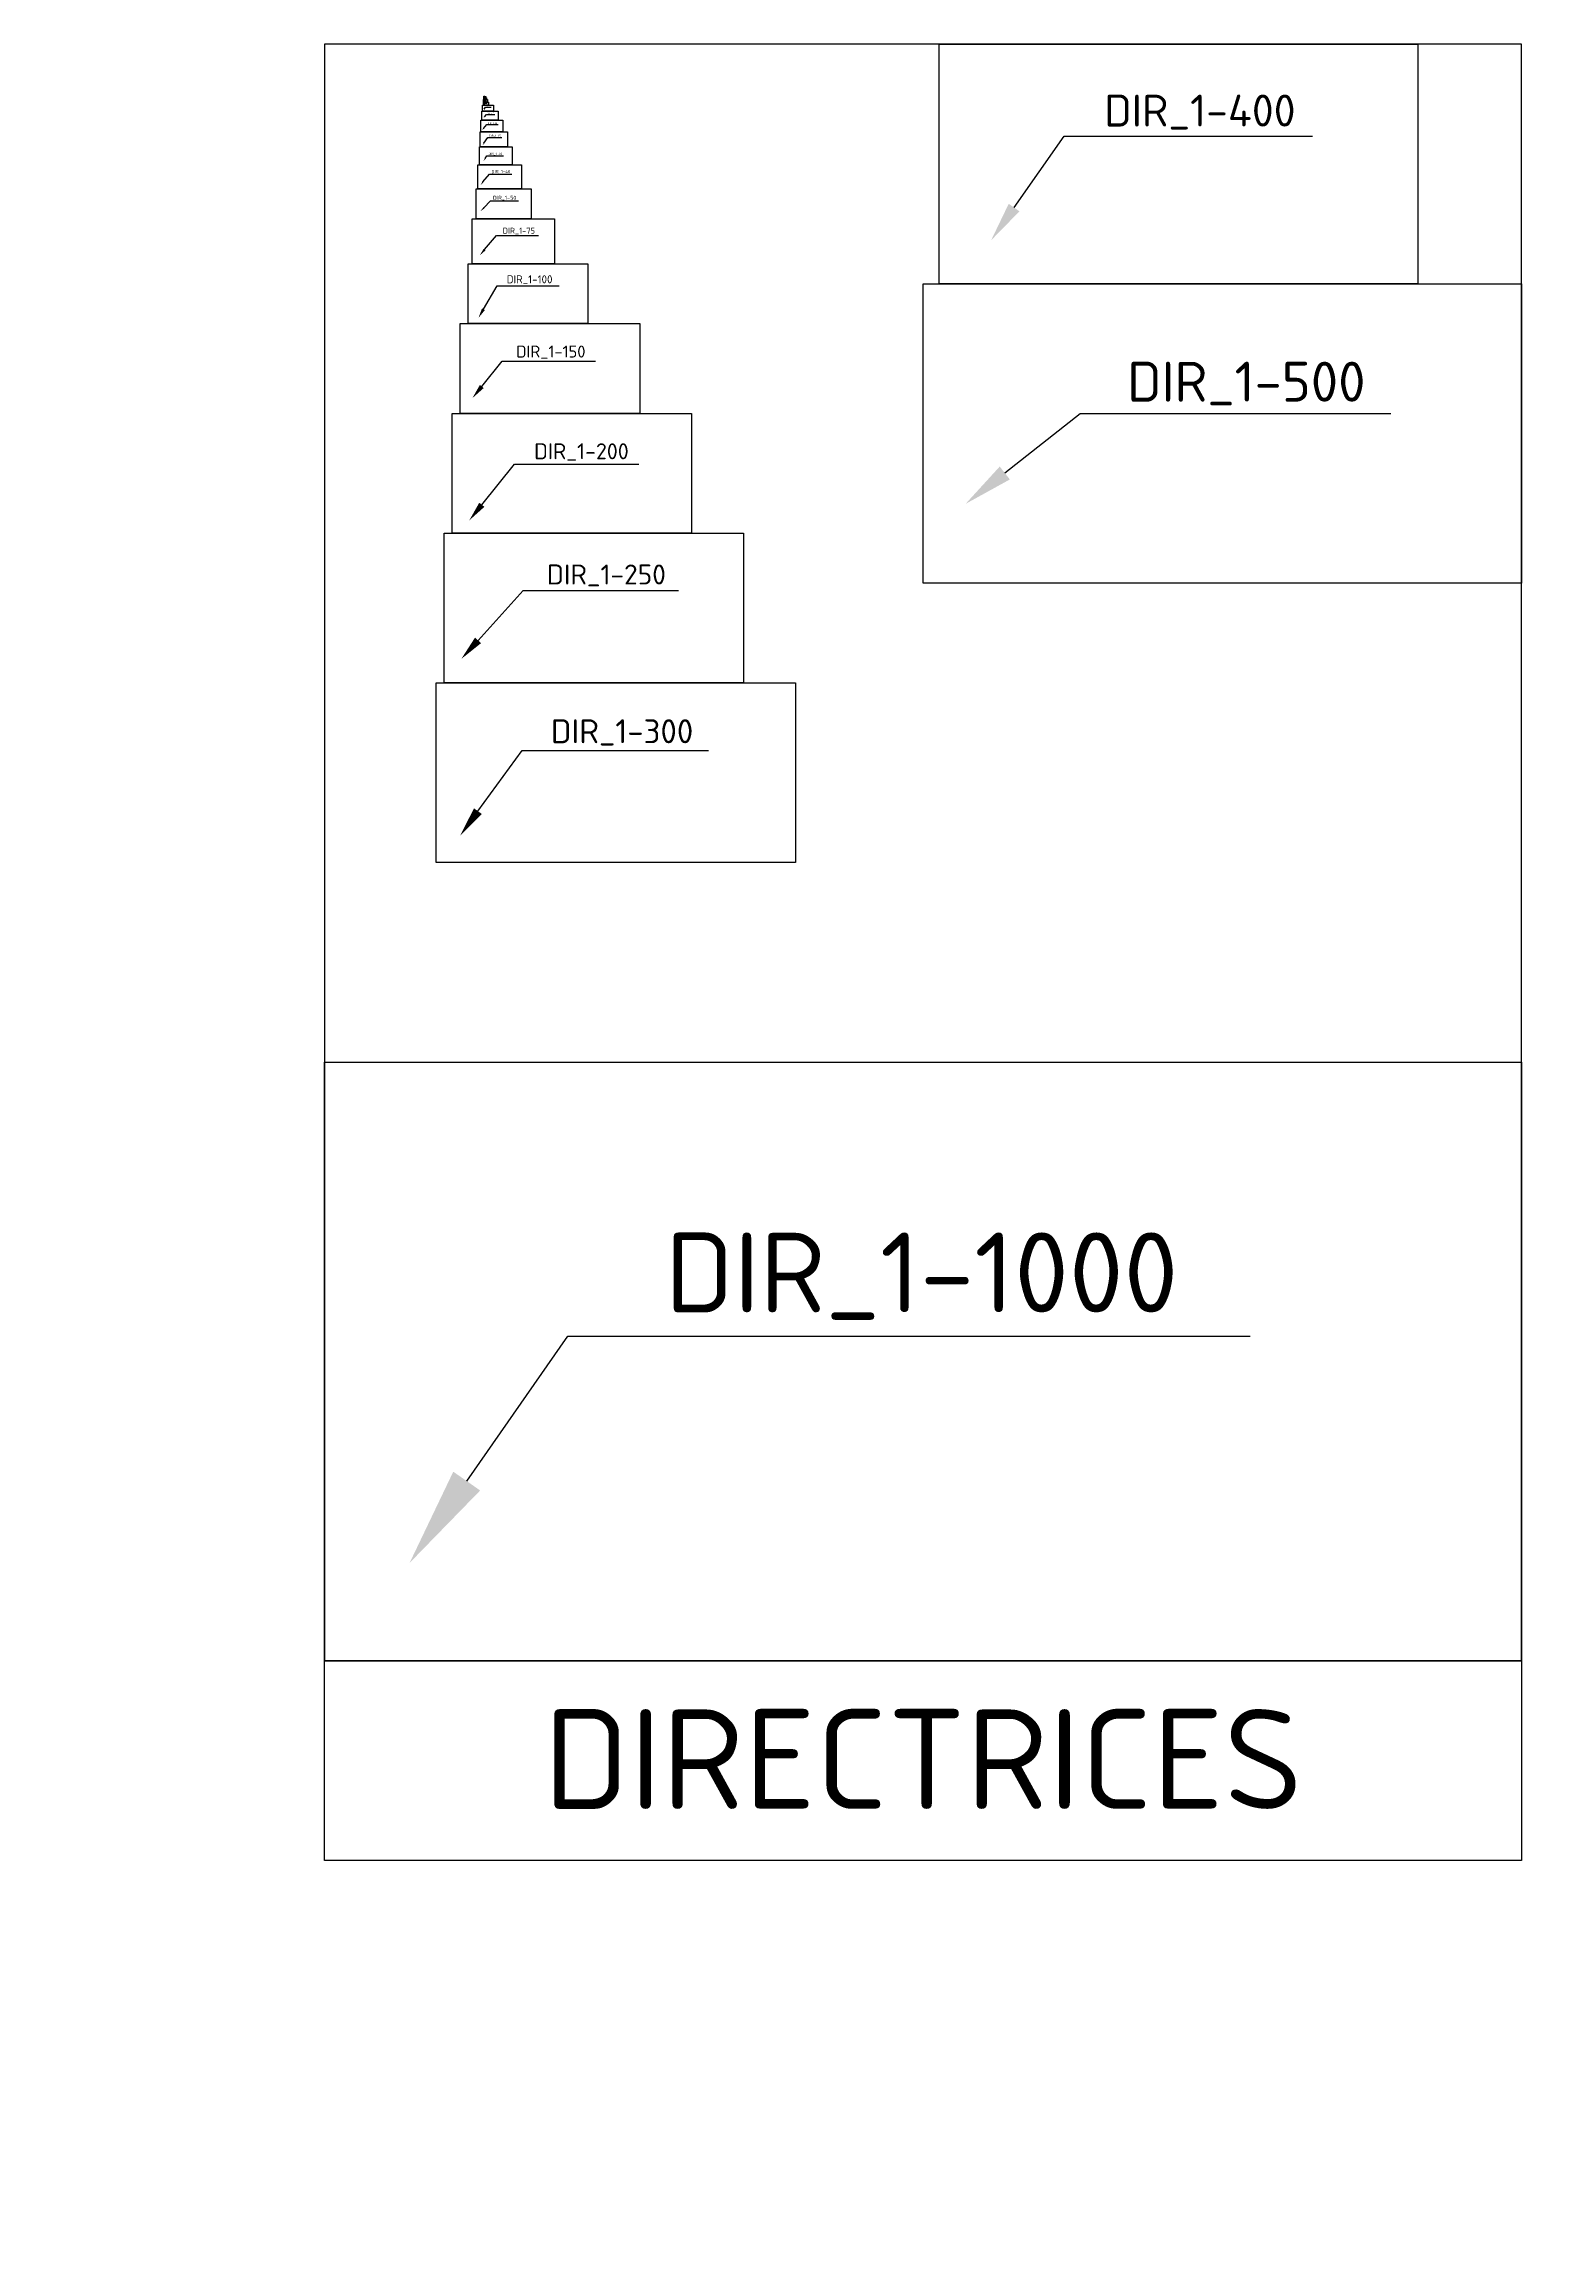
# Model space of a CAD drawing. Header units: millimetres. Extents: x 9508 to 4213564, y -7782 to 156074.
# Drawn here: x 82753 to 120513, y -1552 to 53751 of the extents above; entities that cross this region are included whole.
import ezdxf
from ezdxf import colors
from ezdxf.entities.mleader import LeaderData, LeaderLine
from ezdxf.math import Vec2, Vec3

# ---------------------------------------------------------------- set-up
doc = ezdxf.new("R2010")
doc.units = ezdxf.units.MM
for name, color, linetype in [('CAJETIN', 7, 'Continuous'), ('ROTULACION', 2, 'Continuous'), ('TEXTO', 30, 'Continuous')]:
    doc.layers.add(name, color=color, linetype=linetype)
doc.styles.add('TEX_1-1000', font='isocpeur.ttf', dxfattribs={"height": 2000})
doc.styles.add('TEXTO_COTAS', font='isocpeur.ttf')

msp = doc.modelspace()

# ---------------------------------------------------------------- linework, layer by layer
at = {"layer": 'CAJETIN'}
for points in [[(89780.1, 13251.3), (119780.1, 13251.3), (119780.1, 53751.3), (89780.1, 53751.3)], [(89780.1, 13251.3), (119780.1, 13251.3), (119780.1, 8251.3), (89780.1, 8251.3), (89780.1, 13251.3)]]:
    msp.add_lwpolyline(points, close=True, dxfattribs=at)
at = {"layer": 'Defpoints'}
for points in [[(105180.1, 53751.3), (117180.1, 53751.3), (117180.1, 47751.3), (105180.1, 47751.3)], [(93720.1, 52076.3), (94132.6, 52076.3), (94132.6, 51851.3), (93720.1, 51851.3)], [(93740.1, 52226.3), (94015.1, 52226.3), (94015.1, 52076.3), (93740.1, 52076.3)], [(93760.1, 52301.3), (93885.1, 52301.3), (93885.1, 52226.3), (93760.1, 52226.3)], [(93764.1, 52361.3), (93864.1, 52361.3), (93864.1, 52301.3), (93764.1, 52301.3)], [(93768.1, 52406.3), (93843.1, 52406.3), (93843.1, 52361.3), (93768.1, 52361.3)], [(93772.1, 52436.3), (93822.1, 52436.3), (93822.1, 52406.3), (93772.1, 52406.3)], [(93776.1, 52451.3), (93801.1, 52451.3), (93801.1, 52436.3), (93776.1, 52436.3)], [(93680.1, 51551.3), (94367.6, 51551.3), (94367.6, 51176.3), (93680.1, 51176.3)], [(93700.1, 51851.3), (94250.1, 51851.3), (94250.1, 51551.3), (93700.1, 51551.3)], [(93660.1, 51176.3), (94485.1, 51176.3), (94485.1, 50726.3), (93660.1, 50726.3)], [(93620.1, 50726.3), (94720.1, 50726.3), (94720.1, 50126.3), (93620.1, 50126.3)], [(93580.1, 50126.3), (94955.1, 50126.3), (94955.1, 49376.3), (93580.1, 49376.3)], [(93480.1, 49376.3), (95542.6, 49376.3), (95542.6, 48251.3), (93480.1, 48251.3)], [(93380.1, 48251.3), (96380.1, 48251.3), (96380.1, 46751.3), (93380.1, 46751.3)], [(104780.1, 47751.3), (119780.1, 47751.3), (119780.1, 40251.3), (104780.1, 40251.3)], [(93180.1, 46751.3), (97680.1, 46751.3), (97680.1, 44501.3), (93180.1, 44501.3)], [(92980.1, 44501.3), (98980.1, 44501.3), (98980.1, 41501.3), (92980.1, 41501.3)], [(92780.1, 41501.3), (100280.1, 41501.3), (100280.1, 37751.3), (92780.1, 37751.3)], [(92580.1, 37751.3), (101580.1, 37751.3), (101580.1, 33251.3), (92580.1, 33251.3)], [(89780.1, 28251.3), (119780.1, 28251.3), (119780.1, 13251.3), (89780.1, 13251.3)]]:
    msp.add_lwpolyline(points, close=True, dxfattribs=at)

# ---------------------------------------------------------------- texts
at = {"layer": 'TEXTO', "insert": (104780.1, 10794.8), "char_height": 2500, "width": 26701.248, "attachment_point": 5, "style": 'TEX_1-1000'}
msp.add_mtext('DIRECTRICES', dxfattribs=at)

# ---------------------------------------------------------------- leaders
at = {"layer": 'ROTULACION'}
ml = msp.add_multileader_mtext('Standard', dxfattribs=at)
ml.set_content('DIR_1-15', color=7, style='TEXTO_COTAS')
ml.set_leader_properties(color=256)
ml.build(insert=Vec2(0, 0))
ml.multileader.update_dxf_attribs({"text_left_attachment_type": 6, "text_right_attachment_type": 6, "dogleg_length": 1.25, "arrow_head_size": 37.5, "scale": 15})
ctx = ml.context
ctx.base_point, ctx.scale, ctx.char_height, ctx.arrow_head_size, ctx.landing_gap_size, ctx.plane_origin = Vec3(93853.8, 51992.1), 15, 30, 37.5, 18.8, Vec3(93692.7, 51855.4)
ctx.left_attachment, ctx.right_attachment, ctx.text_align_type = 6, 6, 2
notes = []
notes.append((ctx, [(0, (1, 1, 0), (93835.1, 51992.1), (1, 0), 18.8, [(0, [(93763.6, 51898.8)], 0, [])])]))
ctx.mtext.insert, ctx.mtext.alignment, ctx.mtext.line_spacing_style, ctx.mtext.flow_direction = Vec3(94022.6, 52031.1), 3, 2, 5
ml = msp.add_multileader_mtext('Standard', dxfattribs=at)
ml.set_content('DIR_1-5', color=7, style='TEXTO_COTAS')
ml.set_leader_properties(color=256)
ml.build(insert=Vec2(0, 0))
ml.multileader.update_dxf_attribs({"text_left_attachment_type": 6, "text_right_attachment_type": 6, "dogleg_length": 1.25, "arrow_head_size": 12.5, "scale": 5})
ctx = ml.context
ctx.base_point, ctx.scale, ctx.char_height, ctx.arrow_head_size, ctx.landing_gap_size, ctx.plane_origin = Vec3(93801.8, 52271.8), 5, 10, 12.5, 6.25, Vec3(90349.9, 49975.7)
ctx.left_attachment, ctx.right_attachment, ctx.text_align_type = 6, 6, 2
notes.append((ctx, [(0, (1, 1, 0), (93795.6, 52271.8), (1, 0), 6.25, [(0, [(93769.9, 52236.9)], 0, [])])]))
ctx.mtext.insert, ctx.mtext.alignment, ctx.mtext.line_spacing_style, ctx.mtext.flow_direction = Vec3(93853.1, 52284.8), 3, 2, 5
ml = msp.add_multileader_mtext('Standard', dxfattribs=at)
ml.set_content('DIR_1-10', color=7, style='TEXTO_COTAS')
ml.set_leader_properties(color=256)
ml.build(insert=Vec2(0, 0))
ml.multileader.update_dxf_attribs({"text_left_attachment_type": 6, "text_right_attachment_type": 6, "dogleg_length": 1.25, "arrow_head_size": 25, "scale": 10})
ctx = ml.context
ctx.base_point, ctx.scale, ctx.char_height, ctx.arrow_head_size, ctx.landing_gap_size, ctx.plane_origin = Vec3(93825.7, 52170.5), 10, 20, 25, 12.5, Vec3(93802.5, 52155.2)
ctx.left_attachment, ctx.right_attachment, ctx.text_align_type = 6, 6, 2
notes.append((ctx, [(0, (1, 1, 0), (93813.2, 52170.5), (1, 0), 12.5, [(0, [(93771.2, 52099.5)], 0, [])])]))
ctx.mtext.insert, ctx.mtext.alignment, ctx.mtext.line_spacing_style, ctx.mtext.flow_direction = Vec3(93938.2, 52196.5), 3, 2, 5
ml = msp.add_multileader_mtext('Standard', dxfattribs=at)
ml.set_content('DIR_1-3', color=7, style='TEXTO_COTAS')
ml.set_leader_properties(color=256)
ml.build(insert=Vec2(0, 0))
ml.multileader.update_dxf_attribs({"text_left_attachment_type": 6, "text_right_attachment_type": 6, "dogleg_length": 1.25, "arrow_head_size": 7.5, "scale": 3})
ctx = ml.context
ctx.base_point, ctx.scale, ctx.char_height, ctx.arrow_head_size, ctx.landing_gap_size, ctx.plane_origin = Vec3(93791.3, 52388.9), 3, 6, 7.5, 3.75, Vec3(92647.1, 51342.4)
ctx.left_attachment, ctx.right_attachment, ctx.text_align_type = 6, 6, 2
notes.append((ctx, [(0, (1, 1, 0), (93787.5, 52388.9), (1, 0), 3.75, [(0, [(93774.1, 52369.2)], 0, [])])]))
ctx.mtext.insert, ctx.mtext.alignment, ctx.mtext.line_spacing_style, ctx.mtext.flow_direction = Vec3(93822, 52396.7), 3, 2, 5
ml = msp.add_multileader_mtext('Standard', dxfattribs=at)
ml.set_content('DIR_1-4', color=7, style='TEXTO_COTAS')
ml.set_leader_properties(color=256)
ml.build(insert=Vec2(0, 0))
ml.multileader.update_dxf_attribs({"text_left_attachment_type": 6, "text_right_attachment_type": 6, "dogleg_length": 1.25, "arrow_head_size": 10, "scale": 4})
ctx = ml.context
ctx.base_point, ctx.scale, ctx.char_height, ctx.arrow_head_size, ctx.landing_gap_size, ctx.plane_origin = Vec3(93796.6, 52335.2), 4, 8, 10, 5, Vec3(81264.3, 38290.5)
ctx.left_attachment, ctx.right_attachment, ctx.text_align_type = 6, 6, 2
notes.append((ctx, [(0, (1, 1, 0), (93791.6, 52335.2), (1, 0), 5, [(0, [(93775.6, 52312.3)], 0, [])])]))
ctx.mtext.insert, ctx.mtext.alignment, ctx.mtext.line_spacing_style, ctx.mtext.flow_direction = Vec3(93838.4, 52345.6), 3, 2, 5
ml = msp.add_multileader_mtext('Standard', dxfattribs=at)
ml.set_content('DIR_1-2', color=7, style='TEXTO_COTAS')
ml.set_leader_properties(color=256)
ml.build(insert=Vec2(0, 0))
ml.multileader.update_dxf_attribs({"text_left_attachment_type": 6, "text_right_attachment_type": 6, "dogleg_length": 1.25, "arrow_head_size": 5, "scale": 2})
ctx = ml.context
ctx.base_point, ctx.scale, ctx.arrow_head_size, ctx.landing_gap_size, ctx.plane_origin = Vec3(93789.1, 52423.9), 2, 5, 2.5, Vec3(93551.8, 52208.8)
ctx.left_attachment, ctx.right_attachment, ctx.text_align_type = 6, 6, 2
notes.append((ctx, [(0, (1, 1, 0), (93786.6, 52423.9), (1, 0), 2.5, [(0, [(93777.4, 52410.4)], 0, [])])]))
ctx.mtext.insert, ctx.mtext.alignment, ctx.mtext.line_spacing_style, ctx.mtext.flow_direction = Vec3(93809.6, 52429.1), 3, 2, 5
ml = msp.add_multileader_mtext('Standard', dxfattribs=at)
ml.set_content('DIR_1-1', color=7, style='TEXTO_COTAS')
ml.set_leader_properties(color=256)
ml.build(insert=Vec2(0, 0))
ml.multileader.update_dxf_attribs({"text_left_attachment_type": 6, "text_right_attachment_type": 6, "dogleg_length": 1.25, "arrow_head_size": 2.5})
ctx = ml.context
ctx.base_point, ctx.char_height, ctx.arrow_head_size, ctx.landing_gap_size, ctx.plane_origin = Vec3(93784.3, 52446.1), 2, 2.5, 1.25, Vec3(76875.5, 31039.1)
ctx.left_attachment, ctx.right_attachment, ctx.text_align_type = 6, 6, 2
notes.append((ctx, [(0, (1, 1, 0), (93783, 52446.1), (1, 0), 1.25, [(0, [(93778.1, 52439.1)], 0, [])])]))
ctx.mtext.insert, ctx.mtext.alignment, ctx.mtext.line_spacing_style, ctx.mtext.flow_direction = Vec3(93794.1, 52448.7), 3, 2, 5
ml = msp.add_multileader_mtext('Standard', dxfattribs=at)
ml.set_content('DIR_1-400', color=7, style='TEXTO_COTAS')
ml.set_leader_properties(color=256)
ml.build(insert=Vec2(0, 0))
ml.multileader.update_dxf_attribs({"text_left_attachment_type": 6, "text_right_attachment_type": 6, "dogleg_length": 1.25, "arrow_head_size": 1000, "scale": 400})
ctx = ml.context
ctx.base_point, ctx.scale, ctx.char_height, ctx.arrow_head_size, ctx.landing_gap_size, ctx.plane_origin = Vec3(108815.5, 51447.9), 400, 800, 1000, 500, Vec3(107593.3, 50493.9)
ctx.left_attachment, ctx.right_attachment, ctx.text_align_type = 6, 6, 2
notes.append((ctx, [(0, (1, 1, 0), (108315.5, 51447.9), (1, 0), 500, [(0, [(106486.2, 48839.2)], 0, [])])]))
ctx.mtext.insert, ctx.mtext.alignment, ctx.mtext.line_spacing_style, ctx.mtext.flow_direction = Vec3(114115.5, 52487.9), 3, 2, 5
ml = msp.add_multileader_mtext('Standard', dxfattribs=at)
ml.set_content('DIR_1-20', color=7, style='TEXTO_COTAS')
ml.set_leader_properties(color=256)
ml.build(insert=Vec2(0, 0))
ml.multileader.update_dxf_attribs({"text_left_attachment_type": 6, "text_right_attachment_type": 6, "dogleg_length": 1.25, "arrow_head_size": 50, "scale": 20})
ctx = ml.context
ctx.base_point, ctx.scale, ctx.char_height, ctx.arrow_head_size, ctx.landing_gap_size, ctx.plane_origin = Vec3(93871.8, 51741.1), 20, 40, 50, 25, Vec3(93730.7, 51596.7)
ctx.left_attachment, ctx.right_attachment, ctx.text_align_type = 6, 6, 2
notes.append((ctx, [(0, (1, 1, 0), (93846.8, 51741.1), (1, 0), 25, [(0, [(93730.7, 51596.7)], 0, [])])]))
ctx.mtext.insert, ctx.mtext.alignment, ctx.mtext.line_spacing_style, ctx.mtext.flow_direction = Vec3(94104.8, 51793.1), 3, 2, 5
ml = msp.add_multileader_mtext('Standard', dxfattribs=at)
ml.set_content('DIR_1-25', color=7, style='TEXTO_COTAS')
ml.set_leader_properties(color=256)
ml.build(insert=Vec2(0, 0))
ml.multileader.update_dxf_attribs({"text_left_attachment_type": 6, "text_right_attachment_type": 6, "dogleg_length": 1.25, "arrow_head_size": 62.5, "scale": 25})
ctx = ml.context
ctx.base_point, ctx.scale, ctx.char_height, ctx.arrow_head_size, ctx.landing_gap_size, ctx.plane_origin = Vec3(93906.9, 51415.7), 25, 50, 62.5, 31.2, Vec3(93525, 50992.3)
ctx.left_attachment, ctx.right_attachment, ctx.text_align_type = 6, 6, 2
notes.append((ctx, [(0, (1, 1, 0), (93875.6, 51415.7), (1, 0), 31.2, [(0, [(93738.4, 51218.1)], 0, [])])]))
ctx.mtext.insert, ctx.mtext.alignment, ctx.mtext.line_spacing_style, ctx.mtext.flow_direction = Vec3(94198.1, 51480.7), 3, 2, 5
ml = msp.add_multileader_mtext('Standard', dxfattribs=at)
ml.set_content('DIR_1-30', color=7, style='TEXTO_COTAS')
ml.set_leader_properties(color=256)
ml.build(insert=Vec2(0, 0))
ml.multileader.update_dxf_attribs({"text_left_attachment_type": 6, "text_right_attachment_type": 6, "dogleg_length": 1.25, "arrow_head_size": 75, "scale": 30})
ctx = ml.context
ctx.base_point, ctx.scale, ctx.char_height, ctx.arrow_head_size, ctx.landing_gap_size, ctx.plane_origin = Vec3(93883.8, 50957.2), 30, 60, 75, 37.5, Vec3(93764.7, 50818.9)
ctx.left_attachment, ctx.right_attachment, ctx.text_align_type = 6, 6, 2
notes.append((ctx, [(0, (1, 1, 0), (93846.3, 50957.2), (1, 0), 37.5, [(0, [(93764.7, 50818.9)], 0, [])])]))
ctx.mtext.insert, ctx.mtext.alignment, ctx.mtext.line_spacing_style, ctx.mtext.flow_direction = Vec3(94233.3, 51035.2), 3, 2, 5
ml = msp.add_multileader_mtext('Standard', dxfattribs=at)
ml.set_content('DIR_1-40', color=7, style='TEXTO_COTAS')
ml.set_leader_properties(color=256)
ml.build(insert=Vec2(0, 0))
ml.multileader.update_dxf_attribs({"text_left_attachment_type": 6, "text_right_attachment_type": 6, "dogleg_length": 1.25, "arrow_head_size": 100, "scale": 40})
ctx = ml.context
ctx.base_point, ctx.scale, ctx.char_height, ctx.arrow_head_size, ctx.landing_gap_size, ctx.plane_origin = Vec3(93961.7, 50495.5), 40, 80, 100, 50, Vec3(93687.8, 50221)
ctx.left_attachment, ctx.right_attachment, ctx.text_align_type = 6, 6, 2
notes.append((ctx, [(0, (1, 1, 0), (93911.7, 50495.5), (1, 0), 50, [(0, [(93687.8, 50221)], 0, [])])]))
ctx.mtext.insert, ctx.mtext.alignment, ctx.mtext.line_spacing_style, ctx.mtext.flow_direction = Vec3(94435.7, 50599.5), 3, 2, 5
ml = msp.add_multileader_mtext('Standard', dxfattribs=at)
ml.set_content('DIR_1-50', color=7, style='TEXTO_COTAS')
ml.set_leader_properties(color=256)
ml.build(insert=Vec2(0, 0))
ml.multileader.update_dxf_attribs({"text_left_attachment_type": 6, "text_right_attachment_type": 6, "dogleg_length": 1.25, "arrow_head_size": 125, "scale": 50})
ctx = ml.context
ctx.base_point, ctx.scale, ctx.char_height, ctx.arrow_head_size, ctx.landing_gap_size, ctx.plane_origin = Vec3(94005.2, 49822.4), 50, 100, 125, 62.5, Vec3(93809.8, 49624.9)
ctx.left_attachment, ctx.right_attachment, ctx.text_align_type = 6, 6, 2
notes.append((ctx, [(0, (1, 1, 0), (93942.7, 49822.4), (1, 0), 62.5, [(0, [(93685.2, 49562.4)], 0, [])])]))
ctx.mtext.insert, ctx.mtext.alignment, ctx.mtext.line_spacing_style, ctx.mtext.flow_direction = Vec3(94587.7, 49952.4), 3, 2, 5
ml = msp.add_multileader_mtext('Standard', dxfattribs=at)
ml.set_content('DIR_1-75', color=7, style='TEXTO_COTAS')
ml.set_leader_properties(color=256)
ml.build(insert=Vec2(0, 0))
ml.multileader.update_dxf_attribs({"text_left_attachment_type": 6, "text_right_attachment_type": 6, "dogleg_length": 1.25, "arrow_head_size": 187.5, "scale": 75})
ctx = ml.context
ctx.base_point, ctx.scale, ctx.char_height, ctx.arrow_head_size, ctx.landing_gap_size, ctx.plane_origin = Vec3(94181, 48958.4), 75, 150, 187.5, 93.8, Vec3(69980.5, 26927.6)
ctx.left_attachment, ctx.right_attachment, ctx.text_align_type = 6, 6, 2
notes.append((ctx, [(0, (1, 1, 0), (94087.3, 48958.4), (1, 0), 93.8, [(0, [(93671.2, 48462.3)], 0, [])])]))
ctx.mtext.insert, ctx.mtext.alignment, ctx.mtext.line_spacing_style, ctx.mtext.flow_direction = Vec3(95054.8, 49153.4), 3, 2, 5
ml = msp.add_multileader_mtext('Standard', dxfattribs=at)
ml.set_content('DIR_1-100', color=7, style='TEXTO_COTAS')
ml.set_leader_properties(color=256)
ml.build(insert=Vec2(0, 0))
ml.multileader.update_dxf_attribs({"text_left_attachment_type": 6, "text_right_attachment_type": 6, "dogleg_length": 1.25, "arrow_head_size": 250, "scale": 100})
ctx = ml.context
ctx.base_point, ctx.scale, ctx.char_height, ctx.arrow_head_size, ctx.landing_gap_size, ctx.plane_origin = Vec3(94227.9, 47700.6), 100, 200, 250, 125, Vec3(93986.5, 47565.7)
ctx.left_attachment, ctx.right_attachment, ctx.text_align_type = 6, 6, 2
notes.append((ctx, [(0, (1, 1, 0), (94102.9, 47700.6), (1, 0), 125, [(0, [(93637.4, 46894.4)], 0, [])])]))
ctx.mtext.insert, ctx.mtext.alignment, ctx.mtext.line_spacing_style, ctx.mtext.flow_direction = Vec3(95492.9, 47960.6), 3, 2, 5
ml = msp.add_multileader_mtext('Standard', dxfattribs=at)
ml.set_content('DIR_1-150', color=7, style='TEXTO_COTAS')
ml.set_leader_properties(color=256)
ml.build(insert=Vec2(0, 0))
ml.multileader.update_dxf_attribs({"text_left_attachment_type": 6, "text_right_attachment_type": 6, "dogleg_length": 1.25, "arrow_head_size": 375, "scale": 150})
ctx = ml.context
ctx.base_point, ctx.scale, ctx.char_height, ctx.arrow_head_size, ctx.landing_gap_size, ctx.plane_origin = Vec3(94421.6, 45810.7), 150, 300, 375, 187.5, Vec3(93140.2, 44249.9)
ctx.left_attachment, ctx.right_attachment, ctx.text_align_type = 6, 6, 2
notes.append((ctx, [(0, (1, 1, 0), (94234.1, 45810.7), (1, 0), 187.5, [(0, [(93485.3, 44883.9)], 0, [])])]))
ctx.mtext.insert, ctx.mtext.alignment, ctx.mtext.line_spacing_style, ctx.mtext.flow_direction = Vec3(96319.1, 46200.7), 3, 2, 5
ml = msp.add_multileader_mtext('Standard', dxfattribs=at)
ml.set_content('DIR_1-500', color=7, style='TEXTO_COTAS')
ml.set_leader_properties(color=256)
ml.build(insert=Vec2(0, 0))
ml.multileader.update_dxf_attribs({"text_left_attachment_type": 6, "text_right_attachment_type": 6, "dogleg_length": 1.25, "arrow_head_size": 1250, "scale": 500})
ctx = ml.context
ctx.base_point, ctx.scale, ctx.char_height, ctx.arrow_head_size, ctx.landing_gap_size, ctx.plane_origin = Vec3(109342, 44496.6), 500, 1000, 1250, 625, Vec3(108077.6, 43740.6)
ctx.left_attachment, ctx.right_attachment, ctx.text_align_type = 6, 6, 2
notes.append((ctx, [(0, (1, 1, 0), (108717, 44496.6), (1, 0), 625, [(0, [(105845.2, 42235.4)], 0, [])])]))
ctx.mtext.insert, ctx.mtext.alignment, ctx.mtext.line_spacing_style, ctx.mtext.flow_direction = Vec3(115867, 45796.6), 3, 2, 5
ml = msp.add_multileader_mtext('Standard', dxfattribs=at)
ml.set_content('DIR_1-200', color=7, style='TEXTO_COTAS')
ml.set_leader_properties(color=256)
ml.build(insert=Vec2(0, 0))
ml.multileader.update_dxf_attribs({"text_left_attachment_type": 6, "text_right_attachment_type": 6, "dogleg_length": 1.25, "arrow_head_size": 500, "scale": 200})
ctx = ml.context
ctx.base_point, ctx.scale, ctx.char_height, ctx.arrow_head_size, ctx.landing_gap_size, ctx.plane_origin = Vec3(94793.1, 43232.9), 200, 400, 500, 250, Vec3(94357.4, 42949.6)
ctx.left_attachment, ctx.right_attachment, ctx.text_align_type = 6, 6, 2
notes.append((ctx, [(0, (1, 1, 0), (94543.1, 43232.9), (1, 0), 250, [(0, [(93408.1, 41822.7)], 0, [])])]))
ctx.mtext.insert, ctx.mtext.alignment, ctx.mtext.line_spacing_style, ctx.mtext.flow_direction = Vec3(97403.1, 43752.9), 3, 2, 5
ml = msp.add_multileader_mtext('Standard', dxfattribs=at)
ml.set_content('DIR_1-250', color=7, style='TEXTO_COTAS')
ml.set_leader_properties(color=256)
ml.build(insert=Vec2(0, 0))
ml.multileader.update_dxf_attribs({"text_left_attachment_type": 6, "text_right_attachment_type": 6, "dogleg_length": 1.25, "arrow_head_size": 625, "scale": 250})
ctx = ml.context
ctx.base_point, ctx.scale, ctx.char_height, ctx.arrow_head_size, ctx.landing_gap_size, ctx.plane_origin = Vec3(95071.8, 40066.7), 250, 500, 625, 312.5, Vec3(93228.1, 37594.4)
ctx.left_attachment, ctx.right_attachment, ctx.text_align_type = 6, 6, 2
notes.append((ctx, [(0, (1, 1, 0), (94759.3, 40066.7), (1, 0), 312.5, [(0, [(93207.4, 38351.4)], 0, [])])]))
ctx.mtext.insert, ctx.mtext.alignment, ctx.mtext.line_spacing_style, ctx.mtext.flow_direction = Vec3(98334.3, 40716.7), 3, 2, 5
ml = msp.add_multileader_mtext('Standard', dxfattribs=at)
ml.set_content('DIR_1-300', color=7, style='TEXTO_COTAS')
ml.set_leader_properties(color=256)
ml.build(insert=Vec2(0, 0))
ml.multileader.update_dxf_attribs({"text_left_attachment_type": 6, "text_right_attachment_type": 6, "dogleg_length": 1.25, "arrow_head_size": 750, "scale": 300})
ctx = ml.context
ctx.base_point, ctx.scale, ctx.char_height, ctx.arrow_head_size, ctx.landing_gap_size, ctx.plane_origin = Vec3(95105.5, 36059.6), 300, 600, 750, 375, Vec3(94234.3, 35350.7)
ctx.left_attachment, ctx.right_attachment, ctx.text_align_type = 6, 6, 2
notes.append((ctx, [(0, (1, 1, 0), (94730.5, 36059.6), (1, 0), 375, [(0, [(93183.5, 33930.3)], 0, [])])]))
ctx.mtext.insert, ctx.mtext.alignment, ctx.mtext.line_spacing_style, ctx.mtext.flow_direction = Vec3(99020.5, 36839.6), 3, 2, 5
ml = msp.add_multileader_mtext('Standard', dxfattribs=at)
ml.set_content('DIR_1-1000', color=7, style='TEXTO_COTAS')
ml.set_leader_properties(color=256)
ml.build(insert=Vec2(0, 0))
ml.multileader.update_dxf_attribs({"text_left_attachment_type": 6, "text_right_attachment_type": 6, "dogleg_length": 1.25, "arrow_head_size": 2500, "scale": 1000})
ctx = ml.context
ctx.base_point, ctx.scale, ctx.char_height, ctx.arrow_head_size, ctx.landing_gap_size, ctx.plane_origin = Vec3(97125.8, 21383.6), 1000, 2000, 2500, 1250, Vec3(94812.5, 19589.2)
ctx.left_attachment, ctx.right_attachment, ctx.text_align_type = 6, 6, 2
notes.append((ctx, [(0, (1, 1, 0), (95875.8, 21383.6), (1, 0), 1250, [(0, [(91912.3, 15706.2)], 0, [])])]))
ctx.mtext.insert, ctx.mtext.alignment, ctx.mtext.line_spacing_style, ctx.mtext.flow_direction = Vec3(111175.8, 23983.6), 3, 2, 5
ml = msp.add_multileader_mtext('Standard', dxfattribs=at)
ml.set_content('DIRECTRIZ ANOTATIVA', color=7, style='TEXTO_COTAS')
ml.set_leader_properties(color=256)
ml.build(insert=Vec2(0, 0))
ml.multileader.update_dxf_attribs({"text_left_attachment_type": 5, "text_right_attachment_type": 5, "dogleg_length": 1.25, "arrow_head_size": 1250, "scale": 500})
ctx = ml.context
ctx.base_point, ctx.scale, ctx.char_height, ctx.arrow_head_size, ctx.landing_gap_size, ctx.plane_origin = Vec3(29255.2, -1551.9), 500, 1000, 1250, 625, Vec3(24939, 869.2)
ctx.left_attachment, ctx.right_attachment = 5, 5
notes.append((ctx, [(0, (1, 1, 0), (28630.2, -1551.9), (1, 0), 625, [(0, [(24939, 869.2)], 0, [])])]))
ctx.mtext.insert, ctx.mtext.width, ctx.mtext.flow_direction = Vec3(29880.2, 1314.8), 8367.367, 5
for ctx, leaders in notes:
    for number, flags, end, landing, length, lines in leaders:
        leader = LeaderData()
        leader.index, (leader.has_last_leader_line, leader.has_dogleg_vector, leader.attachment_direction) = number, flags
        leader.last_leader_point, leader.dogleg_vector, leader.dogleg_length = Vec3(end), Vec3(landing), length
        for number, points, colour, breaks in lines:
            line = LeaderLine()
            line.index, line.vertices, line.color, line.breaks = number, Vec3.list(points), colors.encode_raw_color(colour), breaks
            leader.lines.append(line)
        ctx.leaders.append(leader)

doc.saveas('drawing.dxf')
